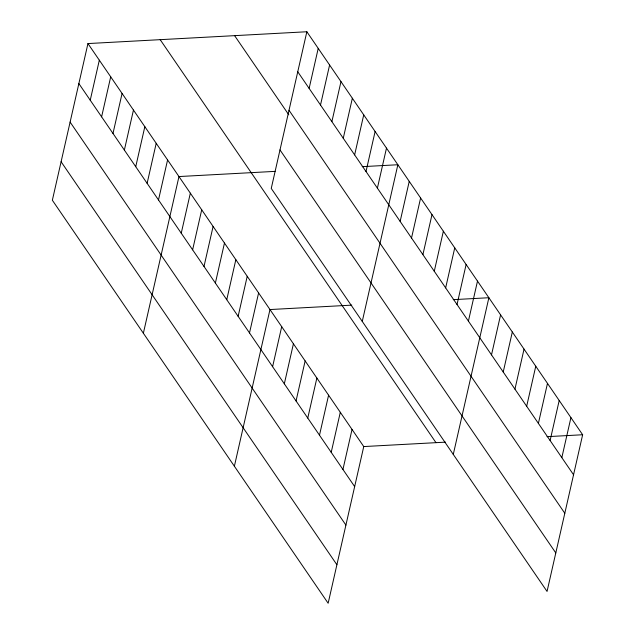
<?xml version="1.0" encoding="UTF-8"?>
<svg xmlns="http://www.w3.org/2000/svg" width="635" height="635" viewBox="0 0 635 635"><rect width="100%" height="100%" fill="white"/><g stroke="black" fill="none" stroke-linecap="round" stroke-linejoin="round"><path stroke-width="0.95" d="M87.947 43.569L52.356 200.247L328.152 603.25L363.752 446.564L87.947 43.569L306.848 31.75L582.644 434.753L547.053 591.431L271.248 188.436L306.848 31.75M90.234 100.211L99.33 60.19M101.608 116.832L110.704 76.811M112.99 133.453L122.079 93.44M124.365 150.082L133.453 110.061M135.739 166.703L144.836 126.682M147.122 183.325L156.21 143.312M158.496 199.954L167.584 159.933M143.367 333.24L178.967 176.554L275.058 171.371M181.245 233.204L190.341 193.183M192.627 249.825L201.716 209.804M204.002 266.446L213.098 226.425M215.376 283.075L224.472 243.054M226.758 299.696L235.847 259.675M238.133 316.317L247.221 276.296M249.507 332.946L258.604 292.925M309.134 88.392L318.222 48.371M234.378 466.233L269.978 309.547L351.758 305.133M320.508 105.021L329.605 65M272.606 366.697L281.702 326.676M331.883 121.642L340.979 81.621M284.329 383.818L293.418 343.805M343.265 138.263L352.354 98.242M296.053 400.947L305.141 360.926M354.64 154.892L363.728 114.871M307.769 418.076L316.865 378.055M366.014 171.513L375.11 131.493M319.492 435.205L328.589 395.184M377.396 188.135L386.485 148.114M331.216 452.334L340.304 412.313M362.267 321.421L397.859 164.743L362.228 166.664M342.94 469.456L352.028 429.443M400.145 221.385L409.242 181.364M411.52 238.006L420.616 197.985M422.902 254.635L431.99 214.614M434.276 271.256L443.365 231.235M445.651 287.877L454.747 247.856M457.033 304.506L466.122 264.485M468.408 321.127L477.496 281.107M453.279 454.414L488.879 297.728L453.239 299.656M491.506 354.878L500.594 314.857M503.23 372.007L512.318 331.986M514.945 389.136L524.042 349.115M526.669 406.265L535.765 366.244M538.393 423.386L547.481 383.365M550.108 440.515L559.205 400.494M561.832 457.644L570.928 417.624M363.752 446.564L445.524 442.15M547.013 436.674L582.644 434.753M297.751 71.771L573.556 474.774M289.012 110.268L564.809 513.27M234.609 35.647L288.79 114.808M279.995 149.931L555.8 552.934M160.187 39.664L435.983 442.666M78.859 83.582L354.655 486.585M70.112 122.087L345.908 525.089M61.103 161.75L336.899 564.753"/></g></svg>
